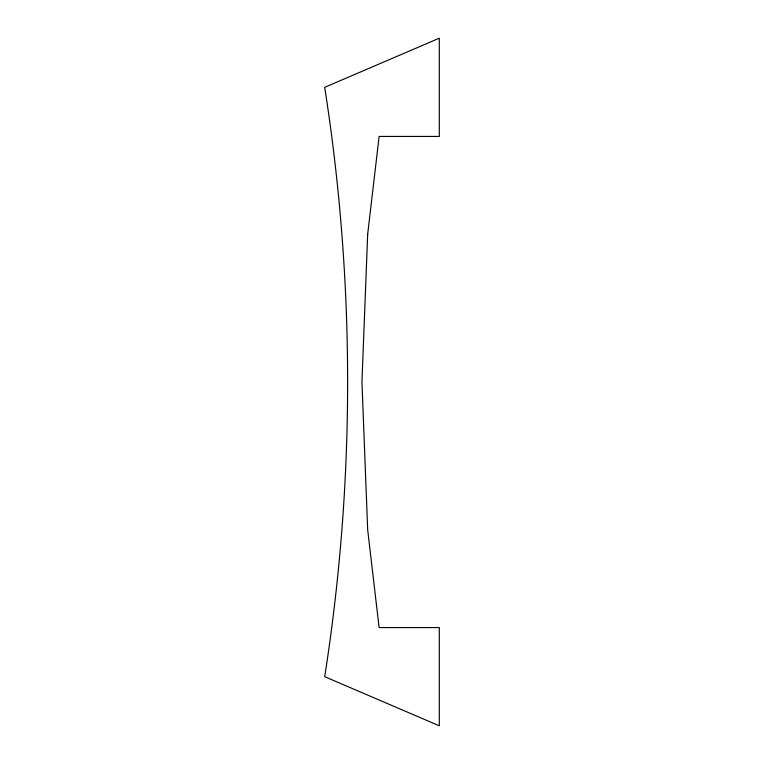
<?xml version="1.0" encoding="UTF-8"?>
<svg xmlns="http://www.w3.org/2000/svg" width="764" height="764" viewBox="0 0 764 764"><rect width="100%" height="100%" fill="white"/><g stroke="black" fill="none" stroke-linecap="round" stroke-linejoin="round"><path stroke-width="1.15" d="M367.685 234.147L361.945 382L367.685 529.853L379.116 627.569L439.3 627.569L439.3 725.8L324.7 676.684A1905.445 1905.445 0 0 0 324.69 87.316L439.3 38.2L439.3 136.431L379.116 136.431L367.685 234.147"/></g></svg>
